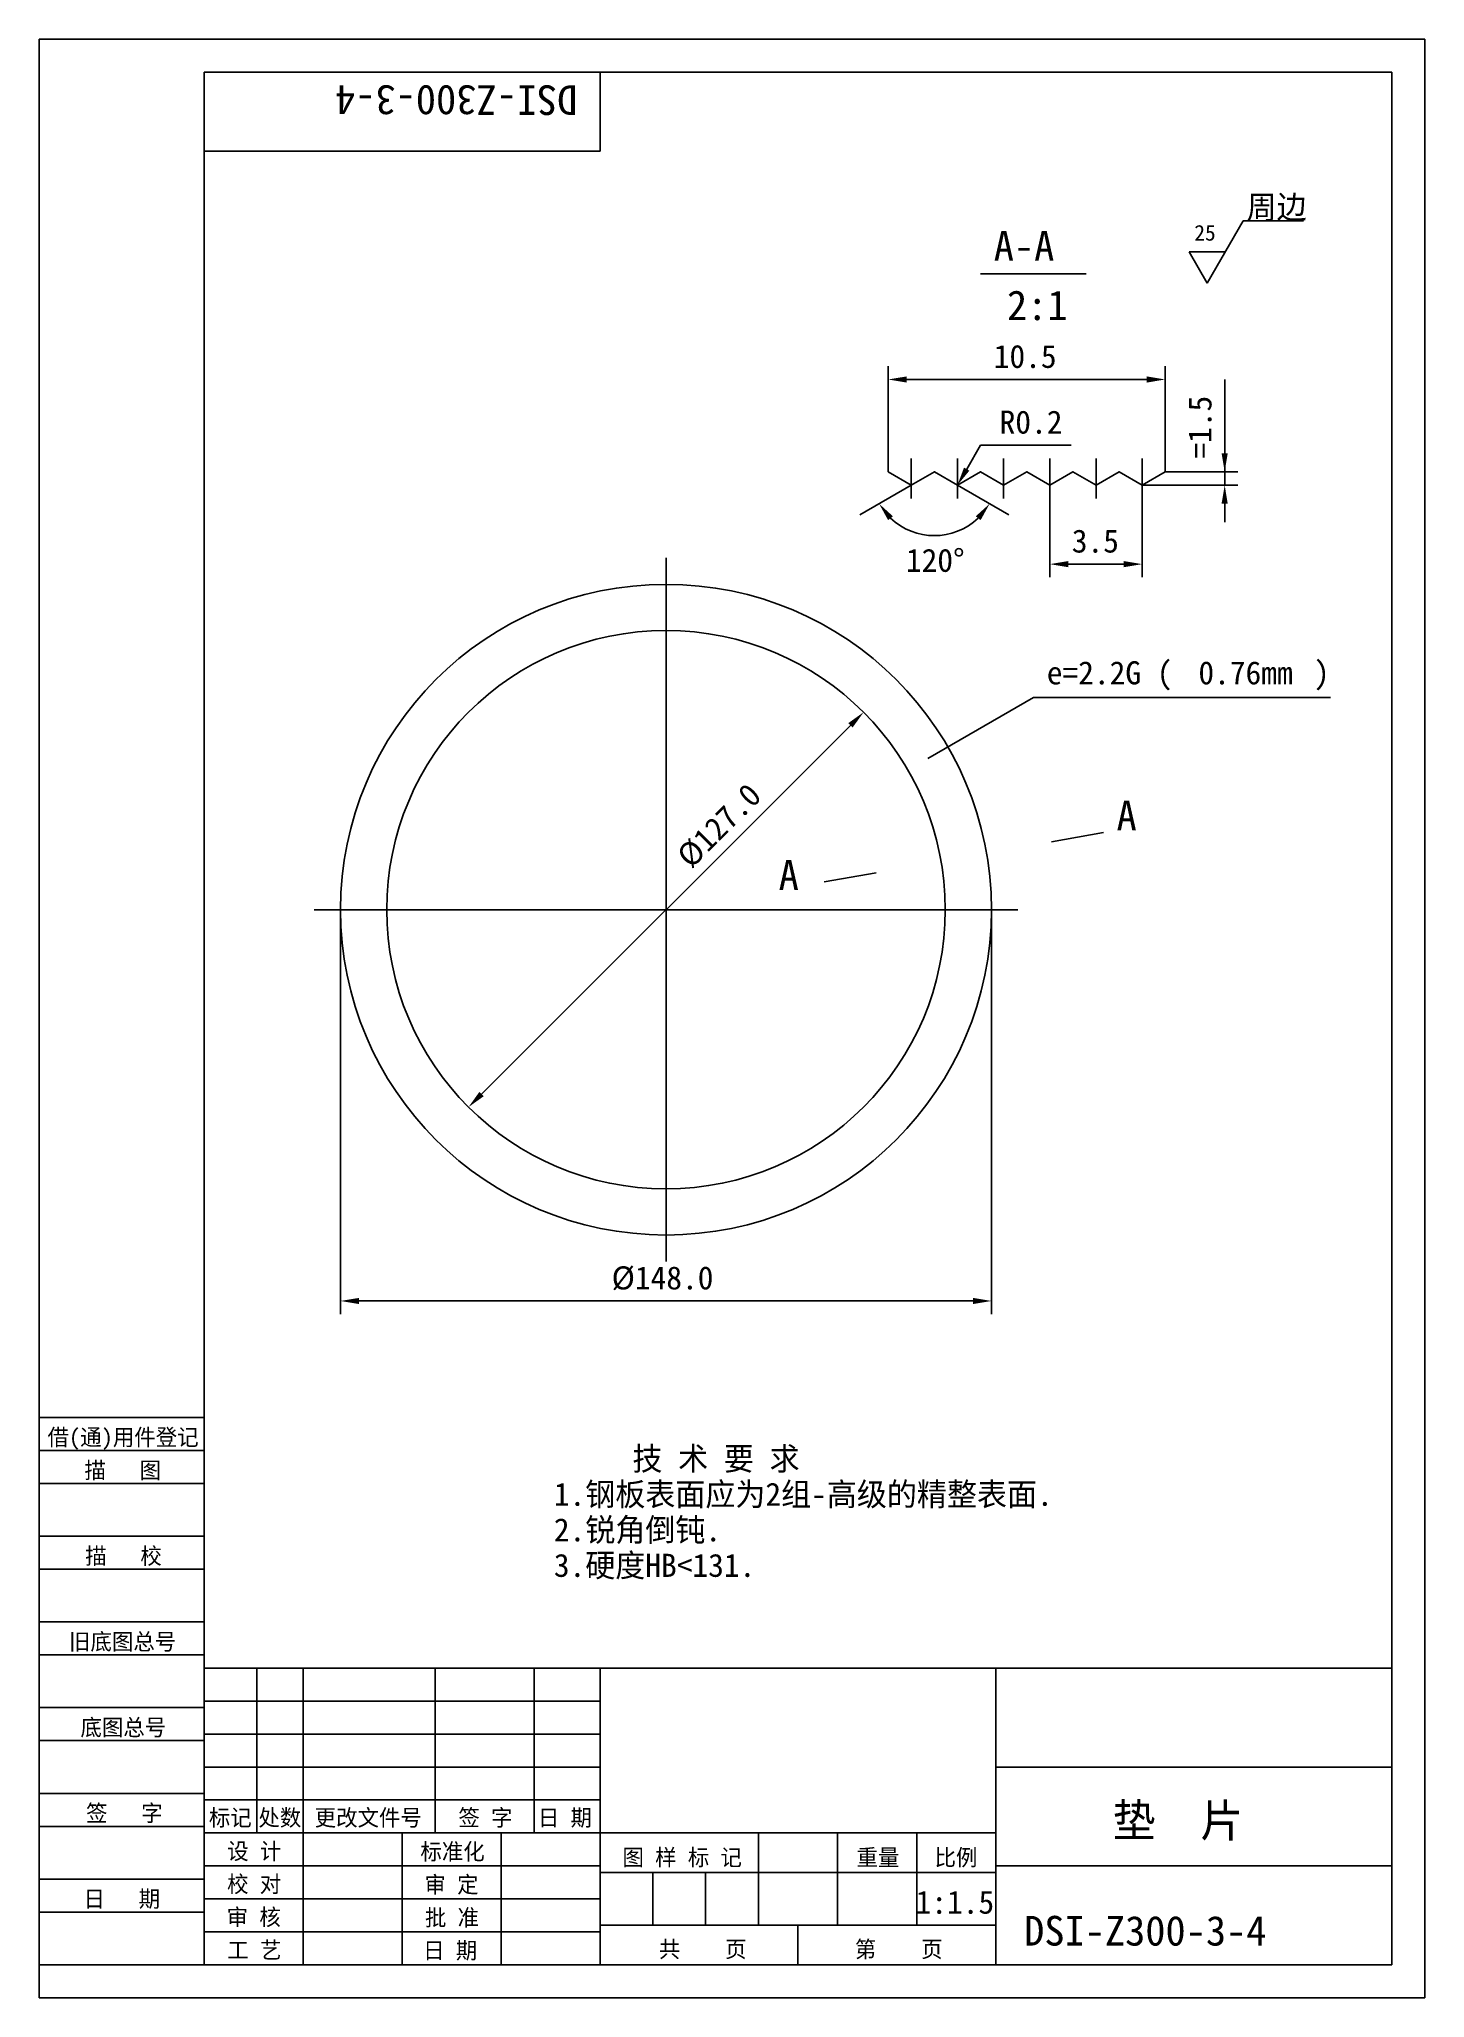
# Model space of a CAD drawing. Header units: metres. Extents: x 0 to 210, y 0 to 297.
import ezdxf

# ---------------------------------------------------------------- set-up
doc = ezdxf.new("R2010")
doc.units = ezdxf.units.M
for name, color, linetype in [('C', 6, 'Continuous'), ('D', 1, 'Continuous'), ('FL', 5, 'Continuous'), ('T', 7, 'Continuous'), ('TL', 4, 'Continuous')]:
    doc.layers.add(name, color=color, linetype=linetype)

# ---------------------------------------------------------------- blocks, each defined once
blk = doc.blocks.new('TUKUN4')
at = {"layer": 'FL'}
for p, q in [((0, 297), (0, 0)), ((210, 297), (0, 297)), ((210, 0), (210, 297)), ((0, 78), (25, 78)), ((0, 70), (25, 70)), ((0, 65), (25, 65)), ((0, 57), (25, 57)), ((0, 52), (25, 52)), ((33, 25), (33, 50)), ((40, 5), (40, 50)), ((60, 25), (60, 50)), ((75, 25), (75, 50)), ((25, 45), (85, 45)), ((0, 44), (25, 44)), ((0, 39), (25, 39)), ((25, 40), (85, 40)), ((25, 35), (85, 35)), ((0, 31), (25, 31)), ((25, 30), (85, 30)), ((0, 26), (25, 26)), ((70, 5), (70, 25)), ((0, 18), (25, 18)), ((25, 20), (85, 20)), ((25, 15), (85, 15)), ((0, 13), (25, 13)), ((25, 10), (85, 10)), ((0, 0), (210, 0))]:
    blk.add_line(p, q, dxfattribs=at)
at = {"layer": 'TL'}
for p, q in [((25, 5), (25, 292)), ((205, 292), (25, 292)), ((85, 292), (85, 280)), ((205, 5), (205, 292)), ((85, 280), (25, 280)), ((0, 88), (25, 88)), ((0, 83), (25, 83)), ((205, 50), (25, 50)), ((85, 5), (85, 50)), ((145, 5), (145, 50)), ((205, 35), (145, 35)), ((145, 25), (25, 25)), ((55, 5), (55, 25)), ((109, 11), (109, 25)), ((121, 11), (121, 25)), ((133, 11), (133, 25)), ((85, 19), (145, 19)), ((93, 11), (93, 19)), ((101, 11), (101, 19)), ((205, 20), (145, 20)), ((145, 11), (85, 11)), ((115, 5), (115, 11)), ((0, 5), (205, 5))]:
    blk.add_line(p, q, dxfattribs=at)
at = {"layer": 'T'}
for s, p in [('借(通)用件登记', (1.26, 83.76)), ('描   图', (6.86, 78.76)), ('描   校', (6.98, 65.76)), ('旧底图总号', (4.52, 52.76)), ('底图总号', (6.25, 39.76)), ('签   字', (7.1, 26.76)), ('标记', (25.71, 26.07)), ('处数', (33.22, 26.07)), ('更改文件号', (41.75, 26.07)), ('签 字', (63.53, 26.07)), ('日 期', (75.57, 26.07)), ('设 计', (28.5, 20.99)), ('标准化', (57.77, 20.93)), ('图 样 标 记', (88.4, 20.04)), ('重量', (123.88, 20.04)), ('比例', (135.7, 20.04)), ('校 对', (28.48, 15.99)), ('审 定', (58.39, 15.93)), ('日   期', (6.72, 13.76)), ('审 核', (28.41, 10.99)), ('批 准', (58.46, 10.93)), ('共    页', (93.91, 6.13)), ('第    页', (123.62, 6.13)), ('工 艺', (28.52, 5.99)), ('日 期', (58.18, 5.93))]:
    blk.add_text(s, height=2.5, dxfattribs=at).set_placement(p)

msp = doc.modelspace()

# ---------------------------------------------------------------- linework, layer by layer
at = {"layer": 'C'}
for p, q in [((132.17, 233.4), (132.17, 227.37)), ((139.17, 233.4), (139.17, 227.37)), ((146.17, 233.4), (146.17, 227.37)), ((153.17, 233.4), (153.17, 227.37)), ((160.17, 233.4), (160.17, 227.37)), ((167.17, 233.4), (167.17, 227.37)), ((95, 218.33), (95, 111.67)), ((41.67, 165), (148.33, 165))]:
    msp.add_line(p, q, dxfattribs=at)
at = {"layer": 'D'}
for p, q in [((182.46, 269.46), (177, 260)), ((182.46, 269.46), (191.61, 269.46)), ((177, 260), (174.27, 264.73)), ((174.27, 264.73), (179.73, 264.73)), ((142.67, 261.4), (158.67, 261.4)), ((128.67, 231.4), (128.67, 247.4)), ((170.67, 231.4), (170.67, 247.4)), ((131.47, 245.4), (167.87, 245.4)), ((179.67, 231.4), (179.67, 245.4)), ((140.57, 231.8), (142.67, 235.44)), ((142.67, 235.44), (145.47, 235.44)), ((145.47, 235.44), (156.39, 235.44)), ((179.67, 234.2), (179.67, 237)), ((132.17, 229.37), (124.37, 224.87)), ((139.17, 229.37), (146.96, 224.87)), ((153.17, 229.37), (153.17, 215.4)), ((167.17, 229.37), (167.17, 215.4)), ((167.17, 229.37), (181.67, 229.37)), ((170.67, 231.4), (181.67, 231.4)), ((179.67, 231.4), (179.67, 229.37)), ((179.67, 226.57), (179.67, 223.77)), ((155.97, 217.4), (164.37, 217.4)), ((134.69, 187.92), (150.71, 197.17)), ((150.71, 197.17), (195.71, 197.17)), ((67.05, 137.05), (122.95, 192.95)), ((45.67, 165), (45.67, 103.67)), ((144.33, 165), (144.33, 103.67)), ((48.47, 105.67), (141.53, 105.67))]:
    msp.add_line(p, q, dxfattribs=at)
msp.add_arc((135.67, 231.4), 9.68, 226.64, 313.36, dxfattribs=at)
for points in [[(131.47, 245.86), (131.47, 244.93), (128.67, 245.4)], [(167.87, 245.86), (167.87, 244.93), (170.67, 245.4)], [(140.97, 231.57), (140.16, 232.03), (139.17, 229.37)], [(179.2, 234.2), (180.13, 234.2), (179.67, 231.4)], [(179.2, 226.57), (180.13, 226.57), (179.67, 229.37)], [(128.66, 224.07), (129.39, 224.65), (127.29, 226.56)], [(141.94, 224.65), (142.68, 224.07), (144.05, 226.56)], [(155.97, 217.86), (155.97, 216.93), (153.17, 217.4)], [(164.37, 217.86), (164.37, 216.93), (167.17, 217.4)], [(123.28, 192.62), (122.62, 193.28), (124.93, 194.93)], [(67.38, 136.72), (66.72, 137.38), (65.07, 135.07)], [(48.47, 106.13), (48.47, 105.2), (45.67, 105.67)], [(141.53, 106.13), (141.53, 105.2), (144.33, 105.67)]]:
    msp.add_solid(points, dxfattribs=at)
at = {"layer": 'TL'}
for points in [[(128.67, 231.4), (132.17, 229.37), (135.67, 231.4), (139.17, 229.37), (142.67, 231.4), (146.17, 229.37), (149.67, 231.4), (153.17, 229.37), (156.67, 231.4), (160.17, 229.37), (163.67, 231.4), (167.17, 229.37), (170.67, 231.4)], [(161.31, 176.69), (153.43, 175.3)], [(118.96, 169.23), (126.84, 170.61)]]:
    msp.add_lwpolyline(points, dxfattribs=at)
for points in [[(45.67, 165, 1), (144.33, 165, 1)], [(52.67, 165, 1), (137.33, 165, 1)]]:
    msp.add_lwpolyline(points, format="xyb", close=True, dxfattribs=at)

# ---------------------------------------------------------------- block references
at = {"layer": 'T'}
msp.add_blockref('TUKUN4', (0, 0), dxfattribs=at)

# ---------------------------------------------------------------- texts
at = {"layer": 'D'}
for s, height, rotation, p in [('DSI-Z300-3-4', 4.5, 180, (81.57, 290)), ('=1.5', 3.5, 90, (177.67, 233.4)), ('%%c127.0', 3.5, 45, (98.79, 171.08))]:
    msp.add_text(s, height=height, rotation=rotation, dxfattribs=at).set_placement(p)
for s, height, p in [('周边', 3.5, (182.99, 269.79)), ('A-A', 4.5, (144.67, 263.4)), ('25', 2.38, (175.07, 266.45)), ('2:1', 4.5, (146.67, 254.4)), ('10.5', 3.5, (144.67, 247.15)), ('R0.2', 3.5, (145.56, 237.19)), ('120%%d', 3.5, (131.36, 216.23)), ('3.5', 3.5, (156.5, 219.15)), ('e=2.2G (         )', 3.5, (152.71, 199.17)), ('0.76mm', 3.5, (175.69, 199.17)), ('A', 4.5, (163.28, 177.04)), ('A', 4.5, (112.07, 168.01)), ('%%c148.0', 3.5, (86.75, 107.42)), ('     技 术 要 求', 3.5, (78, 80)), ('1.钢板表面应为2组-高级的精整表面.', 3.5, (78, 74.61)), ('2.锐角倒钝.', 3.5, (78, 69.22)), ('3.硬度HB<131.', 3.5, (78, 63.83)), ('垫  片', 5, (162.69, 24.4)), ('1:1.5', 3.5, (132.83, 12.75)), ('DSI-Z300-3-4', 4.5, (149.27, 7.92))]:
    msp.add_text(s, height=height, dxfattribs=at).set_placement(p)

doc.saveas('drawing.dxf')
